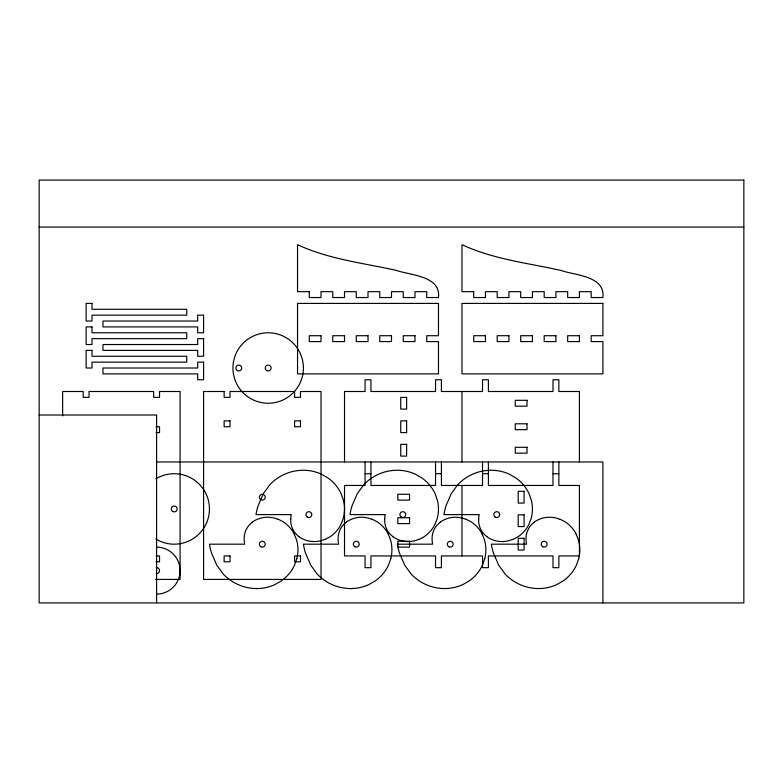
<?xml version="1.0" encoding="UTF-8"?>
<svg xmlns="http://www.w3.org/2000/svg" width="783" height="783" viewBox="0 0 783 783"><rect width="100%" height="100%" fill="white"/><g stroke="black" fill="none" stroke-linecap="round" stroke-linejoin="round"><path stroke-width="1.17" d="M290.747 518.982C290.287 525.736 293.351 532.567 298.9 536.512M384.707 518.982C384.247 525.736 387.311 532.567 392.86 536.512M478.667 518.982C478.207 525.736 481.271 532.567 486.82 536.512M296.874 558.582L294.574 565.072A39.747 39.747 0 0 1 281.332 580.898L274.784 584.647A43.917 43.917 0 0 1 252.429 588.356L248.328 587.788A46.491 46.491 0 0 1 229.527 579.616L227.892 578.363A43.662 43.662 0 0 1 223.263 574.056L216.725 565.091L211.459 552.798A66.594 66.594 0 0 1 209.453 544.185L244.688 544.185A29.02 29.02 0 0 1 244.188 539.82C243.728 533.066 246.792 526.235 252.341 522.281M390.834 558.582L388.534 565.072A39.747 39.747 0 0 1 375.292 580.898L368.744 584.647A43.917 43.917 0 0 1 346.389 588.356L342.288 587.788A46.491 46.491 0 0 1 323.487 579.616L321.852 578.363A43.662 43.662 0 0 1 317.223 574.056L310.685 565.091L305.419 552.798A66.594 66.594 0 0 1 303.413 544.185L338.647 544.185A29.02 29.02 0 0 1 338.148 539.82C337.688 533.066 340.752 526.235 346.301 522.281M484.794 558.582L482.494 565.072A39.747 39.747 0 0 1 469.252 580.898L462.704 584.647A43.917 43.917 0 0 1 440.349 588.356L436.248 587.788A46.491 46.491 0 0 1 417.447 579.616L415.812 578.363A43.662 43.662 0 0 1 411.183 574.056L404.645 565.091L399.379 552.798A66.594 66.594 0 0 1 397.373 544.185L432.608 544.185A29.02 29.02 0 0 1 432.108 539.82C431.648 533.066 434.712 526.235 440.261 522.281M578.754 558.582L576.454 565.072A39.747 39.747 0 0 1 563.212 580.898L556.664 584.647A43.917 43.917 0 0 1 534.309 588.356L530.208 587.788A46.491 46.491 0 0 1 511.407 579.616L509.772 578.363A43.662 43.662 0 0 1 505.143 574.056L498.605 565.091L493.339 552.798A66.594 66.594 0 0 1 491.332 544.185L526.567 544.185A29.02 29.02 0 0 1 526.068 539.82C525.608 533.066 528.672 526.235 534.221 522.281M324.837 539.556L329.741 537.001A31.868 31.868 0 0 0 340.859 524.62L343.14 518.845A35.724 35.724 0 0 0 343.414 500.22L341.134 493.721A39.747 39.747 0 0 0 327.891 477.904L321.343 474.146A43.917 43.917 0 0 0 298.989 470.446L294.888 471.004A46.491 46.491 0 0 0 276.086 479.176L274.451 480.429A43.662 43.662 0 0 0 269.822 484.746L263.284 493.701L258.018 506.004A66.594 66.594 0 0 0 256.012 514.617L291.247 514.617A29.02 29.02 0 0 0 290.747 518.982M418.797 539.556L423.701 537.001A31.868 31.868 0 0 0 434.819 524.62L437.1 518.845A35.724 35.724 0 0 0 437.374 500.22L435.094 493.721A39.747 39.747 0 0 0 421.851 477.904L415.303 474.146A43.917 43.917 0 0 0 392.949 470.446L388.848 471.004A46.491 46.491 0 0 0 370.046 479.176L368.411 480.429A43.662 43.662 0 0 0 363.782 484.746L357.244 493.701L351.978 506.004A66.594 66.594 0 0 0 349.972 514.617L385.207 514.617A29.02 29.02 0 0 0 384.707 518.982M512.757 539.556L517.661 537.001A31.868 31.868 0 0 0 528.779 524.62L531.06 518.845A35.724 35.724 0 0 0 531.334 500.22L529.054 493.721A39.747 39.747 0 0 0 515.811 477.904L509.263 474.146A43.917 43.917 0 0 0 486.909 470.446L482.808 471.004A46.491 46.491 0 0 0 464.006 479.176L462.371 480.429A43.662 43.662 0 0 0 457.742 484.746L451.204 493.701L445.938 506.004A66.594 66.594 0 0 0 443.932 514.617L479.167 514.617A29.02 29.02 0 0 0 478.667 518.982M39.15 227.07L743.85 227.07M39.15 414.99L156.6 414.99L156.6 602.91M156.013 426.735L159.536 426.735L159.536 432.608L156.013 432.608M156.551 461.97L602.91 461.97L602.91 602.91M365.074 473.715L370.946 473.715M435.544 473.715L441.416 473.715M482.524 473.715L488.396 473.715M552.994 473.715L558.866 473.715M156.013 555.93L159.536 555.93L159.536 561.803L156.013 561.803M155.621 579.42L180.09 579.42L180.09 391.5L159.536 391.5L159.536 397.373L153.664 397.373L153.664 391.5L89.066 391.5L89.066 397.373L83.194 397.373L83.194 391.5L62.64 391.5L62.64 415.91M560.158 519.246L565.062 521.791A31.868 31.868 0 0 1 576.18 534.182M466.198 519.246L471.102 521.791A31.868 31.868 0 0 1 482.22 534.182M372.238 519.246L377.142 521.791A31.868 31.868 0 0 1 388.26 534.182M278.278 519.246L283.182 521.791A31.868 31.868 0 0 1 294.3 534.182M576.19 534.172L578.461 539.947A35.724 35.724 0 0 1 578.735 558.582M482.23 534.172L484.501 539.947A35.724 35.724 0 0 1 484.775 558.582M388.27 534.172L390.541 539.947A35.724 35.724 0 0 1 390.815 558.582M294.31 534.172L296.581 539.947A35.724 35.724 0 0 1 296.855 558.582M579.42 461.97L579.42 391.5L558.866 391.5L558.866 379.755L552.994 379.755L552.994 391.5L488.396 391.5L488.396 379.755L482.524 379.755L482.524 391.5L441.416 391.5L441.416 379.755L435.544 379.755L435.544 391.5L370.946 391.5L370.946 379.755L365.074 379.755L365.074 391.5L344.52 391.5L344.52 461.97M558.866 461.97L558.866 485.46L579.42 485.46L579.42 555.93L558.866 555.93L558.866 567.675L552.994 567.675L552.994 555.93L488.396 555.93L488.396 567.675L482.524 567.675L482.524 555.93L441.416 555.93L441.416 567.675L435.544 567.675L435.544 555.93L370.946 555.93L370.946 567.675L365.074 567.675L365.074 555.93L344.52 555.93L344.52 485.46L365.074 485.46L365.074 461.97M552.994 461.97L552.994 485.46L488.396 485.46L488.396 461.97M482.524 461.97L482.524 485.46L441.416 485.46L441.416 461.97M461.97 391.5L461.97 461.97M461.97 485.46L461.97 555.93M435.544 461.97L435.544 485.46L370.946 485.46L370.946 461.97M346.203 522.144A26.465 26.465 0 0 1 372.16 519.442M324.759 539.36A26.465 26.465 0 0 1 298.803 536.649M418.719 539.36A26.465 26.465 0 0 1 392.763 536.649M440.163 522.144A26.465 26.465 0 0 1 466.12 519.442M252.243 522.144A26.465 26.465 0 0 1 278.2 519.442M512.679 539.36A26.465 26.465 0 0 1 486.723 536.649M534.123 522.144A26.465 26.465 0 0 1 560.08 519.442M156.6 547.121A23.49 23.49 0 0 1 180.09 570.611A23.49 23.49 0 0 1 156.6 594.101M156.179 567.704A2.936 2.936 0 0 1 159.536 570.611A2.936 2.936 0 0 1 156.179 573.518M155.876 478.863A35.235 35.235 0 0 1 201.025 486.086A35.235 35.235 0 0 1 201.025 531.814A35.235 35.235 0 0 1 155.876 539.037M743.85 180.09L39.15 180.09L39.15 602.91L743.85 602.91L743.85 180.09M309.285 291.668L297.54 291.668L297.54 244.688C328.615 259.202 363.175 263.029 396.325 270.389C410.527 275.43 441.015 275.753 438.48 297.54L426.735 297.54L426.735 291.668L414.99 291.668L414.99 297.54L403.245 297.54L403.245 291.668L391.5 291.668L391.5 297.54L379.755 297.54L379.755 291.668L368.01 291.668L368.01 297.54L356.265 297.54L356.265 291.668L344.52 291.668L344.52 297.54L332.775 297.54L332.775 291.668L321.03 291.668L321.03 297.54L309.285 297.54L309.285 291.668M473.715 291.668L461.97 291.668L461.97 244.688C493.045 259.202 527.605 263.029 560.755 270.389C574.957 275.43 605.445 275.753 602.91 297.54L591.165 297.54L591.165 291.668L579.42 291.668L579.42 297.54L567.675 297.54L567.675 291.668L555.93 291.668L555.93 297.54L544.185 297.54L544.185 291.668L532.44 291.668L532.44 297.54L520.695 297.54L520.695 291.668L508.95 291.668L508.95 297.54L497.205 297.54L497.205 291.668L485.46 291.668L485.46 297.54L473.715 297.54L473.715 291.668M92.002 303.413L86.13 303.413L86.13 321.03L92.002 321.03L92.002 315.158L186.746 315.158L186.746 309.285L92.002 309.285L92.002 303.413M438.48 303.413L297.54 303.413L297.54 373.882L438.48 373.882L438.48 341.584L426.735 341.584L426.735 335.711L438.48 335.711L438.48 303.413M602.91 303.413L461.97 303.413L461.97 373.882L602.91 373.882L602.91 341.584L591.165 341.584L591.165 335.711L602.91 335.711L602.91 303.413M203.58 315.158L197.708 315.158L197.708 321.03L102.965 321.03L102.965 326.902L197.708 326.902L197.708 332.775L203.58 332.775L203.58 315.158M92.002 326.902L86.13 326.902L86.13 344.52L92.002 344.52L92.002 338.647L186.746 338.647L186.746 332.775L92.002 332.775L92.002 326.902M321.03 335.711L309.285 335.711L309.285 341.584L321.03 341.584L321.03 335.711M344.52 335.711L332.775 335.711L332.775 341.584L344.52 341.584L344.52 335.711M368.01 335.711L356.265 335.711L356.265 341.584L368.01 341.584L368.01 335.711M391.5 335.711L379.755 335.711L379.755 341.584L391.5 341.584L391.5 335.711M414.99 335.711L403.245 335.711L403.245 341.584L414.99 341.584L414.99 335.711M485.46 335.711L473.715 335.711L473.715 341.584L485.46 341.584L485.46 335.711M508.95 335.711L497.205 335.711L497.205 341.584L508.95 341.584L508.95 335.711M532.44 335.711L520.695 335.711L520.695 341.584L532.44 341.584L532.44 335.711M555.93 335.711L544.185 335.711L544.185 341.584L555.93 341.584L555.93 335.711M579.42 335.711L567.675 335.711L567.675 341.584L579.42 341.584L579.42 335.711M203.58 338.647L197.708 338.647L197.708 344.52L102.965 344.52L102.965 350.392L197.708 350.392L197.708 356.265L203.58 356.265L203.58 338.647M92.002 350.392L86.13 350.392L86.13 368.01L92.002 368.01L92.002 362.137L186.746 362.137L186.746 356.265L92.002 356.265L92.002 350.392M203.58 362.137L197.708 362.137L197.708 368.01L102.965 368.01L102.965 373.882L197.708 373.882L197.708 379.755L203.58 379.755L203.58 362.137M224.134 391.5L203.58 391.5L203.58 579.42L321.03 579.42L321.03 391.5L300.476 391.5L300.476 397.373L294.604 397.373L294.604 391.5L230.006 391.5L230.006 397.373L224.134 397.373L224.134 391.5M406.622 397.373L400.749 397.373L400.749 409.118L406.622 409.118L406.622 397.373M527.008 400.309L515.263 400.309L515.263 406.181L527.008 406.181L527.008 400.309M230.006 420.863L224.134 420.863L224.134 426.735L230.006 426.735L230.006 420.863M300.476 420.863L294.604 420.863L294.604 426.735L300.476 426.735L300.476 420.863M406.622 420.863L400.749 420.863L400.749 432.608L406.622 432.608L406.622 420.863M527.008 423.799L515.263 423.799L515.263 429.671L527.008 429.671L527.008 423.799M406.622 444.353L400.749 444.353L400.749 456.098L406.622 456.098L406.622 444.353M527.008 447.289L515.263 447.289L515.263 453.161L527.008 453.161L527.008 447.289M524.072 491.332L518.199 491.332L518.199 503.077L524.072 503.077L524.072 491.332M409.558 494.269L397.813 494.269L397.813 500.141L409.558 500.141L409.558 494.269M524.072 514.822L518.199 514.822L518.199 526.567L524.072 526.567L524.072 514.822M409.558 517.759L397.813 517.759L397.813 523.631L409.558 523.631L409.558 517.759M524.072 538.312L518.199 538.312L518.199 550.058L524.072 550.058L524.072 538.312M409.558 541.249L397.813 541.249L397.813 547.121L409.558 547.121L409.558 541.249M230.006 555.93L224.134 555.93L224.134 561.803L230.006 561.803L230.006 555.93M300.476 555.93L294.604 555.93L294.604 561.803L300.476 561.803L300.476 555.93M266.709 370.555A2.936 2.936 0 0 0 271.114 368.01A2.936 2.936 0 0 0 266.709 365.465A2.936 2.936 0 0 0 266.709 370.555M237.347 370.555A2.936 2.936 0 0 0 241.751 368.01A2.936 2.936 0 0 0 237.347 365.465A2.936 2.936 0 0 0 237.347 370.555M250.56 398.527A35.235 35.235 0 0 0 303.413 368.01A35.235 35.235 0 0 0 250.56 337.493A35.235 35.235 0 0 0 250.56 398.527M354.797 546.73A2.936 2.936 0 0 0 359.201 544.185A2.936 2.936 0 0 0 354.797 541.64A2.936 2.936 0 0 0 354.797 546.73M307.396 517.152A2.936 2.936 0 0 0 311.8 514.617A2.936 2.936 0 0 0 307.396 512.072A2.936 2.936 0 0 0 307.396 517.152M401.356 517.152A2.936 2.936 0 0 0 405.76 514.617A2.936 2.936 0 0 0 401.356 512.072A2.936 2.936 0 0 0 401.356 517.152M448.757 546.73A2.936 2.936 0 0 0 453.161 544.185A2.936 2.936 0 0 0 448.757 541.64A2.936 2.936 0 0 0 448.757 546.73M260.837 546.73A2.936 2.936 0 0 0 265.241 544.185A2.936 2.936 0 0 0 260.837 541.64A2.936 2.936 0 0 0 260.837 546.73M495.316 517.152A2.936 2.936 0 0 0 499.72 514.617A2.936 2.936 0 0 0 495.316 512.072A2.936 2.936 0 0 0 495.316 517.152M542.717 546.73A2.936 2.936 0 0 0 547.121 544.185A2.936 2.936 0 0 0 542.717 541.64A2.936 2.936 0 0 0 542.717 546.73M172.749 511.495A2.936 2.936 0 0 0 177.154 508.95A2.936 2.936 0 0 0 172.749 506.405A2.936 2.936 0 0 0 172.749 511.495M260.837 499.75A2.936 2.936 0 0 0 265.241 497.205A2.936 2.936 0 0 0 260.837 494.66A2.936 2.936 0 0 0 260.837 499.75"/></g></svg>
